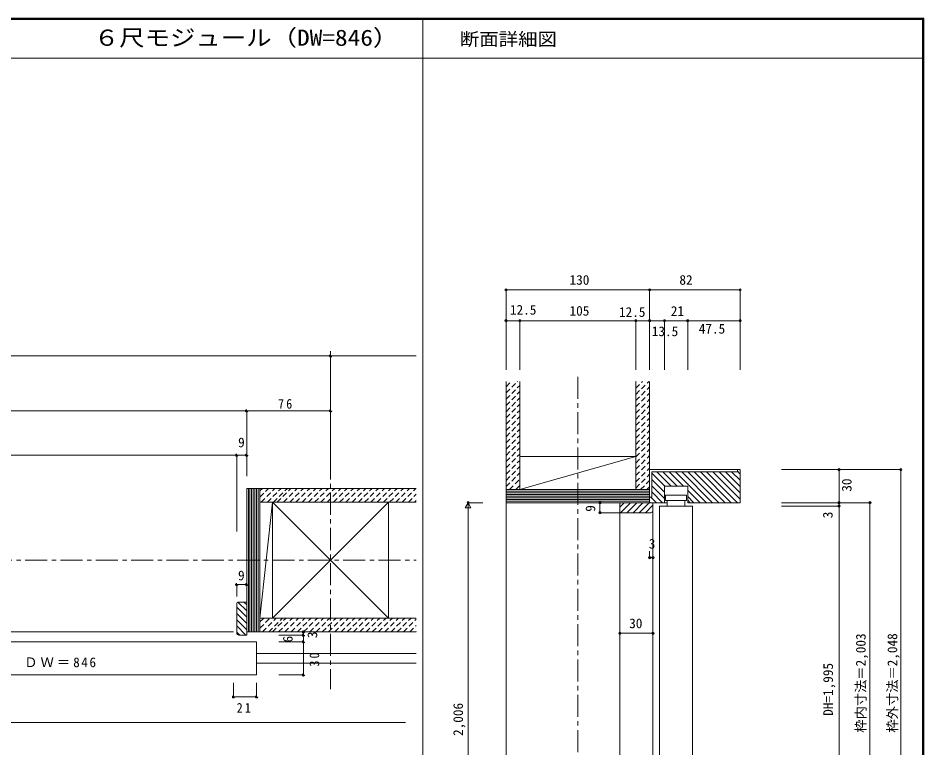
# Model space of a CAD drawing. Units: millimetres at full size, sheet at 1:4. Extents: x -800 to 760, y -574 to 557.
# Drawn here: x -60 to 760, y -104 to 557 of the extents above; entities that cross this region are included whole.
import ezdxf
from ezdxf.enums import TextEntityAlignment as Align

# ---------------------------------------------------------------- set-up
doc = ezdxf.new("R2010")
doc.units = ezdxf.units.MM
doc.header["$LTSCALE"] = 4
doc.header["$PDMODE"] = 32
doc.header["$PDSIZE"] = 2
doc.linetypes.add('CHAIN1', pattern=[8, 5, -1, 1, -1])
doc.linetypes.add('DASHED1', pattern=[1.8, 1.2, -0.6])
for name, color, linetype, lineweight in [('0-3_仕上', 7, 'Continuous', 9), ('0-A_文字', 7, 'DASHED1', 9), ('F-0_F-0ﾚｲﾔ', 6, 'Continuous', 9)]:
    doc.layers.add(name, color=color, linetype=linetype, lineweight=lineweight)
doc.styles.add('ＭＳ ゴシック', font='')
doc.styles.get('ＭＳ ゴシック').set_extended_font_data('MS Gothic')

msp = doc.modelspace()

# ---------------------------------------------------------------- linework, layer by layer
at = {"layer": '0-3_仕上'}
for p, q in [((306.298, 556.667), (306.298, -505.333)), ((-800, 520.333), (760, 520.333)), ((381.567, 310.524), (511.567, 310.524)), ((381.567, 310.524), (381.567, 282.524)), ((511.567, 310.524), (511.567, 282.524)), ((511.567, 310.524), (593.567, 310.524)), ((593.567, 310.524), (593.567, 282.524)), ((381.567, 282.524), (394.067, 282.524)), ((381.567, 282.524), (381.567, 238.171)), ((394.067, 282.524), (394.067, 238.171)), ((394.067, 282.524), (499.067, 282.524)), ((499.067, 282.524), (499.067, 238.171)), ((499.067, 282.524), (511.567, 282.524)), ((511.567, 282.524), (511.567, 238.171)), ((511.567, 282.524), (525.067, 282.524)), ((525.067, 282.524), (525.067, 238.171)), ((525.067, 282.524), (546.067, 282.524)), ((546.067, 282.524), (546.067, 238.171)), ((546.067, 282.524), (593.567, 282.524)), ((593.567, 282.524), (593.567, 238.171)), ((381.567, 227.666), (381.567, 117.696)), ((394.067, 227.666), (394.067, 129.696)), ((499.067, 227.666), (499.067, 129.696)), ((511.567, 117.696), (511.567, 227.666)), ((394.067, 159.696), (499.067, 159.696)), ((394.067, 129.696), (499.067, 159.696)), ((593.567, 147.696), (511.567, 147.696)), ((591.067, 145.696), (591.067, 147.696)), ((593.567, 117.696), (593.567, 147.696)), ((683.119, 147.696), (631.12, 147.696)), ((683.119, 147.696), (683.119, -271.749)), ((739.119, 147.696), (683.119, 147.696)), ((739.119, 147.696), (739.119, -291.749)), ((513.567, 145.696), (513.567, 122.696)), ((591.067, 145.696), (513.567, 145.696)), ((525.341, 132.696), (513.567, 144.47)), ((530.998, 132.696), (517.998, 145.696)), ((536.654, 132.696), (523.654, 145.696)), ((542.311, 132.696), (529.311, 145.696)), ((562.968, 117.696), (534.968, 145.696)), ((568.625, 117.696), (540.625, 145.696)), ((574.282, 117.696), (546.282, 145.696)), ((579.939, 117.696), (551.939, 145.696)), ((585.596, 117.696), (557.596, 145.696)), ((591.252, 117.696), (563.252, 145.696)), ((593.567, 121.039), (568.909, 145.696)), ((593.567, 126.696), (574.566, 145.696)), ((593.567, 132.353), (580.223, 145.696)), ((593.567, 138.009), (585.88, 145.696)), ((593.567, 143.666), (591.067, 146.166)), ((525.067, 127.313), (513.567, 138.813)), ((525.067, 121.657), (513.567, 133.157)), ((546.067, 117.696), (546.067, 132.696)), ((381.567, 129.696), (511.567, 129.696)), ((381.567, 128.196), (511.567, 128.196)), ((381.567, 126.696), (511.567, 126.696)), ((381.567, 125.196), (511.567, 125.196)), ((381.567, 123.696), (511.567, 123.696)), ((523.37, 117.696), (513.567, 127.5)), ((545.067, 124.696), (526.067, 124.696)), ((526.067, 119.696), (526.067, 124.696)), ((545.067, 119.696), (545.067, 124.696)), ((557.311, 117.696), (546.067, 128.941)), ((551.654, 117.696), (546.067, 123.284)), ((158.641, 13.258), (170.141, 118.258)), ((347.198, 117.696), (347.198, -279.749)), ((347.198, 117.696), (360.405, 117.696)), ((381.567, 122.196), (511.567, 122.196)), ((381.567, 120.696), (511.567, 120.696)), ((381.567, 119.196), (511.567, 119.196)), ((518.567, 117.696), (381.567, 117.696)), ((381.567, 117.696), (381.567, -279.749)), ((466.649, 117.696), (466.649, 108.696)), ((484.567, -279.749), (484.567, 117.696)), ((484.567, 113.646), (488.616, 117.696)), ((485.273, 108.696), (494.273, 117.696)), ((490.93, 108.696), (499.93, 117.696)), ((496.587, 108.696), (505.587, 117.696)), ((502.244, 108.696), (511.244, 117.696)), ((507.901, 108.696), (514.567, 115.362)), ((511.567, 122.696), (513.567, 122.696)), ((512.057, 117.696), (511.567, 118.186)), ((517.713, 117.696), (512.713, 122.696)), ((514.567, -276.749), (514.567, 117.696)), ((527.567, 117.696), (518.567, 117.696)), ((545.067, 119.696), (526.067, 119.696)), ((527.567, 119.696), (527.567, 114.696)), ((543.567, 119.696), (543.567, 114.696)), ((548.311, 117.696), (546.067, 119.941)), ((546.067, 117.696), (593.567, 117.696)), ((683.119, 117.696), (631.12, 117.696)), ((711.119, 117.696), (683.119, 117.696)), ((711.119, 117.696), (711.119, -276.749)), ((466.649, 108.696), (512.567, 108.696)), ((550.567, 114.696), (550.567, -270.749)), ((683.119, 114.696), (631.12, 114.696)), ((-340.098, 0.758), (134.641, 0.758)), ((-515.703, -81.242), (290.357, -81.242))]:
    msp.add_line(p, q, dxfattribs=at)
at = {"layer": '0-3_仕上', "linetype": 'CHAIN1'}
msp.add_line((446.567, 231.795), (446.567, -328.877), dxfattribs=at)
at = {"layer": '0-3_仕上', "linetype": 'DASHED1'}
for p, q in [((381.567, 217.155), (392.078, 227.666)), ((381.567, 222.812), (386.421, 227.666)), ((381.567, 211.498), (394.067, 223.998)), ((499.067, 215.861), (510.872, 227.666)), ((499.067, 221.518), (505.215, 227.666)), ((499.067, 227.175), (499.558, 227.666)), ((499.067, 210.204), (511.567, 222.704)), ((381.567, 205.841), (394.067, 218.341)), ((499.067, 204.547), (511.567, 217.047)), ((381.567, 200.184), (394.067, 212.684)), ((381.567, 194.528), (394.067, 207.028)), ((499.067, 198.891), (511.567, 211.391)), ((499.067, 193.234), (511.567, 205.734)), ((381.567, 188.871), (394.067, 201.371)), ((499.067, 187.577), (511.567, 200.077)), ((381.567, 183.214), (394.067, 195.714)), ((381.567, 177.557), (394.067, 190.057)), ((499.067, 181.92), (511.567, 194.42)), ((499.067, 176.263), (511.567, 188.763)), ((381.567, 171.9), (394.067, 184.4)), ((499.067, 170.606), (511.567, 183.106)), ((381.567, 166.243), (394.067, 178.743)), ((381.567, 160.586), (394.067, 173.086)), ((499.067, 164.949), (511.567, 177.449)), ((381.567, 154.93), (394.067, 167.43)), ((499.067, 159.293), (511.567, 171.793)), ((499.067, 153.636), (511.567, 166.136)), ((381.567, 149.273), (394.067, 161.773)), ((381.567, 143.616), (394.067, 156.116)), ((499.067, 147.979), (511.567, 160.479)), ((381.567, 137.959), (394.067, 150.459)), ((499.067, 142.322), (511.567, 154.822)), ((499.067, 136.665), (511.567, 149.165)), ((381.567, 132.302), (394.067, 144.802)), ((499.067, 131.008), (511.567, 143.508)), ((384.617, 129.696), (394.067, 139.145)), ((390.274, 129.696), (394.067, 133.488)), ((503.411, 129.696), (511.567, 137.851)), ((509.068, 129.696), (511.567, 132.195))]:
    msp.add_line(p, q, dxfattribs=at)
at = {"layer": '0-3_仕上', "color": 3}
for p, q in [((511.567, 68.028), (511.567, 73.811)), ((514.567, 68.028), (511.567, 68.028)), ((514.567, 68.028), (514.567, 73.811)), ((484.567, -0.562), (484.567, 12.995)), ((514.567, -0.562), (514.567, 12.995)), ((514.567, -0.562), (484.567, -0.562))]:
    msp.add_line(p, q, dxfattribs=at)
at = {"layer": '0-3_仕上'}
for points in [[(525.067, 117.696), (525.067, 132.696), (546.067, 132.696)], [(550.567, 114.696), (520.567, 114.696), (520.567, -270.749)]]:
    msp.add_lwpolyline(points, dxfattribs=at)
for centre, radius, start, end in [((485.567, 109.696), 1, 180, 270), ((512.567, 110.696), 2, 270, 0)]:
    msp.add_arc(centre, radius, start, end, dxfattribs=at)
for p in [(381.567, 310.524), (511.567, 310.524), (593.567, 310.524), (381.567, 282.524), (394.067, 282.524), (499.067, 282.524), (511.567, 282.524), (525.067, 282.524), (546.067, 282.524), (593.567, 282.524), (683.119, 147.696), (739.119, 147.696), (347.198, 117.696), (466.649, 117.696), (683.119, 117.696), (683.119, 114.696), (711.119, 117.696), (466.649, 108.696)]:
    msp.add_point(p, dxfattribs=at)
at = {"layer": '0-3_仕上', "color": 3}
for p in [(511.567, 68.028), (514.567, 68.028), (484.567, -0.562), (514.567, -0.562)]:
    msp.add_point(p, dxfattribs=at)
at = {"layer": '0-A_文字', "linetype": 'CHAIN1'}
for p, q in [((222.641, 254.904), (222.641, -51.192)), ((-725.966, 65.758), (300.222, 65.758))]:
    msp.add_line(p, q, dxfattribs=at)
at = {"layer": '0-A_文字', "linetype": 'Continuous'}
for p, q in [((-662.703, 250.67), (300.222, 250.67)), ((222.641, 250.67), (222.641, 140.657)), ((-352.098, 200.939), (146.641, 200.939)), ((146.641, 200.939), (146.641, 160.794)), ((146.641, 200.939), (222.641, 200.939)), ((-343.098, 160.794), (137.641, 160.794)), ((137.641, 160.794), (137.641, 91.725)), ((137.641, 160.794), (146.641, 160.794)), ((146.641, 160.794), (146.641, 141.864)), ((146.641, 130.758), (146.641, -2.242)), ((146.641, 130.758), (300.222, 130.758)), ((148.141, 130.758), (148.141, 0.758)), ((149.641, 130.758), (149.641, 0.758)), ((151.141, 130.758), (151.141, 0.758)), ((152.641, 130.758), (152.641, 0.758)), ((154.141, 130.758), (154.141, 0.758)), ((155.641, 130.758), (155.641, 0.758)), ((157.141, 130.758), (157.141, 0.758)), ((158.641, 130.758), (158.641, 0.758)), ((158.641, 118.258), (300.222, 118.258)), ((170.141, 13.258), (275.141, 118.258)), ((170.141, 118.258), (275.141, 13.258)), ((170.141, 118.258), (170.141, 13.258)), ((275.141, 118.258), (275.141, 13.258)), ((146.641, 43.583), (137.641, 43.583)), ((137.641, 43.583), (137.641, 32.653)), ((137.641, 26.618), (137.641, -0.242)), ((146.641, 19.668), (138.551, 27.758)), ((138.641, 27.758), (146.641, 27.758)), ((146.641, 25.304), (144.187, 27.758)), ((146.641, 14.031), (137.641, 23.031)), ((146.641, 8.395), (137.641, 17.395)), ((146.641, 2.738), (137.641, 11.738)), ((158.641, 13.258), (300.222, 13.258)), ((145.964, -2.242), (137.641, 6.081)), ((140.307, -2.242), (137.641, 0.424)), ((146.641, 0.758), (158.641, 0.758)), ((300.222, 0.758), (158.641, 0.758)), ((198.016, 0.758), (198.016, -2.242)), ((146.641, -2.242), (139.641, -2.242)), ((198.016, -2.242), (175.863, -2.242)), ((198.016, -2.242), (198.016, -8.242)), ((155.641, -8.242), (-361.098, -8.242)), ((155.641, -38.242), (155.641, -8.242)), ((198.016, -8.242), (175.863, -8.242)), ((198.016, -8.242), (198.016, -38.242)), ((155.641, -18.742), (300.222, -18.742)), ((155.641, -27.742), (300.222, -27.742)), ((155.641, -38.242), (-361.098, -38.242)), ((198.016, -38.242), (175.863, -38.242)), ((134.641, -58.111), (134.641, -45.375)), ((155.641, -58.111), (155.641, -45.375)), ((155.641, -58.111), (134.641, -58.111))]:
    msp.add_line(p, q, dxfattribs=at)
at = {"layer": '0-A_文字'}
for p, q in [((158.641, 122.861), (166.539, 130.758)), ((158.641, 128.518), (160.882, 130.758)), ((159.695, 118.258), (172.195, 130.758)), ((165.352, 118.258), (177.852, 130.758)), ((171.009, 118.258), (183.509, 130.758)), ((174.264, 118.258), (186.764, 130.758)), ((179.921, 118.258), (192.421, 130.758)), ((185.578, 118.258), (198.078, 130.758)), ((191.235, 118.258), (203.735, 130.758)), ((196.891, 118.258), (209.391, 130.758)), ((202.548, 118.258), (215.048, 130.758)), ((208.205, 118.258), (220.705, 130.758)), ((213.862, 118.258), (226.362, 130.758)), ((219.519, 118.258), (232.019, 130.758)), ((225.176, 118.258), (237.676, 130.758)), ((230.833, 118.258), (243.333, 130.758)), ((236.489, 118.258), (248.989, 130.758)), ((242.146, 118.258), (254.646, 130.758)), ((247.803, 118.258), (260.303, 130.758)), ((253.46, 118.258), (265.96, 130.758)), ((259.117, 118.258), (271.617, 130.758)), ((264.774, 118.258), (277.274, 130.758)), ((270.43, 118.258), (282.93, 130.758)), ((276.087, 118.258), (288.587, 130.758)), ((281.744, 118.258), (294.244, 130.758)), ((287.401, 118.258), (299.901, 130.758)), ((293.058, 118.258), (300.222, 125.422)), ((298.715, 118.258), (300.222, 119.766)), ((158.641, 4.067), (167.833, 13.258)), ((158.641, 9.724), (162.176, 13.258)), ((160.989, 0.758), (173.489, 13.258)), ((166.646, 0.758), (179.146, 13.258)), ((169.901, 0.758), (182.401, 13.258)), ((175.558, 0.758), (188.058, 13.258)), ((181.215, 0.758), (193.715, 13.258)), ((186.872, 0.758), (199.372, 13.258)), ((192.528, 0.758), (205.028, 13.258)), ((198.185, 0.758), (210.685, 13.258)), ((203.842, 0.758), (216.342, 13.258)), ((209.499, 0.758), (221.999, 13.258)), ((215.156, 0.758), (227.656, 13.258)), ((220.813, 0.758), (233.313, 13.258)), ((226.47, 0.758), (238.97, 13.258)), ((232.126, 0.758), (244.626, 13.258)), ((237.783, 0.758), (250.283, 13.258)), ((243.44, 0.758), (255.94, 13.258)), ((249.097, 0.758), (261.597, 13.258)), ((254.754, 0.758), (267.254, 13.258)), ((260.411, 0.758), (272.911, 13.258)), ((266.068, 0.758), (278.568, 13.258)), ((271.724, 0.758), (284.224, 13.258)), ((277.381, 0.758), (289.881, 13.258)), ((283.038, 0.758), (295.538, 13.258)), ((288.695, 0.758), (300.222, 12.285)), ((294.352, 0.758), (300.222, 6.629)), ((300.009, 0.758), (300.222, 0.972))]:
    msp.add_line(p, q, dxfattribs=at)
at = {"layer": '0-A_文字', "linetype": 'Continuous'}
msp.add_lwpolyline([(344.6, 113.196), (349.796, 113.196), (347.198, 117.696)], close=True, dxfattribs=at)
for centre, radius, start, end in [((138.641, 26.758), 1, 90, 180), ((139.641, -0.242), 2, 180, 270)]:
    msp.add_arc(centre, radius, start, end, dxfattribs=at)
at = {"layer": '0-A_文字'}
for p in [(222.641, 250.67), (146.641, 200.939), (222.641, 200.939), (137.641, 160.794), (146.641, 160.794), (137.641, 43.583), (146.641, 43.583), (198.016, 0.758), (198.016, -2.242), (198.016, -8.242), (198.016, -38.242), (134.641, -58.111), (155.641, -58.111)]:
    msp.add_point(p, dxfattribs=at)
at = {"layer": 'F-0_F-0ﾚｲﾔ'}
for p, q in [((-800, 556.667), (760, 556.667)), ((-800, 556), (760, 556)), ((-800, 555.333), (760, 555.333)), ((758.667, 556.667), (758.667, -560.667)), ((759.333, 556.667), (759.333, -560.667)), ((760, 556.667), (760, -560.667))]:
    msp.add_line(p, q, dxfattribs=at)

# ---------------------------------------------------------------- texts
at = {"layer": '0-3_仕上', "style": 'ＭＳ ゴシック'}
for s, p in [('130', (439.067, 312.524)), ('82', (538.567, 312.524)), ('12.5', (385.104, 285.442)), ('105', (439.067, 284.524)), ('21', (530.796, 284.338)), ('12.5', (483.862, 283.435)), ('47.5', (556.098, 268.289)), ('13.5', (513.572, 265.958)), ('3', (510.815, 73.56)), ('30', (493.067, 1.438))]:
    msp.add_text(s, height=8.798, dxfattribs=at).set_placement(p, align=Align.BOTTOM_LEFT)
for s, p in [('30', (697.119, 127.696)), ('9', (465.01, 109.54)), ('3', (679.963, 103.647)), ('枠内寸法＝2,003', (709.867, -90.559)), ('枠外寸法＝2,048', (738.469, -90.454)), ('DH=1,995', (680.253, -75.304)), ('2,006', (345.198, -93.527))]:
    msp.add_text(s, height=8.798, rotation=90, dxfattribs=at).set_placement(p, align=Align.BOTTOM_LEFT)
at = {"layer": '0-A_文字', "color": 3, "style": 'ＭＳ ゴシック', "width": 1.15}
msp.add_text('６尺モジュール（DW=846）', height=14.66, dxfattribs=at).set_placement((8.227, 527.204), align=Align.BOTTOM_LEFT)
at = {"layer": '0-A_文字', "style": 'ＭＳ ゴシック', "width": 1.1}
msp.add_text('断面詳細図', height=11.73, dxfattribs=at).set_placement((339.678, 528.201), align=Align.BOTTOM_LEFT)
at = {"layer": '0-A_文字', "style": 'ＭＳ ゴシック'}
for p in [(138.885, 165.317), (138.797, 44.829)]:
    msp.add_text('9', height=8.798, dxfattribs=at).set_placement(p, align=Align.BOTTOM_LEFT)
for s, p in [('3', (213.143, -4.916)), ('6', (190.901, -8.835))]:
    msp.add_text(s, height=8.798, rotation=90, dxfattribs=at).set_placement(p, align=Align.BOTTOM_LEFT)
at = {"layer": '0-A_文字', "char_height": 8.798, "attachment_point": 7, "style": 'ＭＳ ゴシック'}
for s, insert in [('\\T1.36;\\W0.9;76', (175.16, 202.813)), ('\\T1.23;ＤＷ＝846', (-54.789, -31.349)), ('\\T1.36;\\W0.9;21', (137.618, -72.408))]:
    msp.add_mtext(s, dxfattribs=dict(at, insert=insert))
at = {"layer": '0-A_文字', "insert": (212.442, -30.676), "char_height": 8.798, "attachment_point": 7, "rotation": 90, "style": 'ＭＳ ゴシック'}
msp.add_mtext('\\T1.36;\\W0.9;30', dxfattribs=at)

doc.saveas('drawing.dxf')
